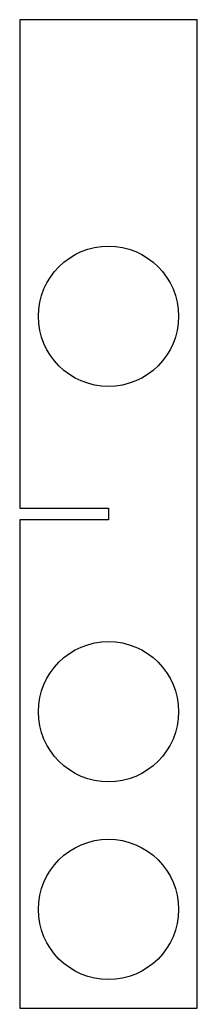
# Model space of a CAD drawing. Header units: millimetres. Extents: x -23 to 23, y -125 to 125.
import ezdxf

# ---------------------------------------------------------------- set-up
doc = ezdxf.new("R2010")
doc.units = ezdxf.units.MM

msp = doc.modelspace()

# ---------------------------------------------------------------- linework, layer by layer
msp.add_lwpolyline([(-22.5, 1.495), (0, 1.495), (0, -1.495), (-22.5, -1.495), (-22.5, -125), (22.5, -125), (22.5, 125), (-22.5, 125)], close=True)
for centre in [(0, 50), (0, -50), (0, -100)]:
    msp.add_circle(centre, 17.75)

doc.saveas('drawing.dxf')
